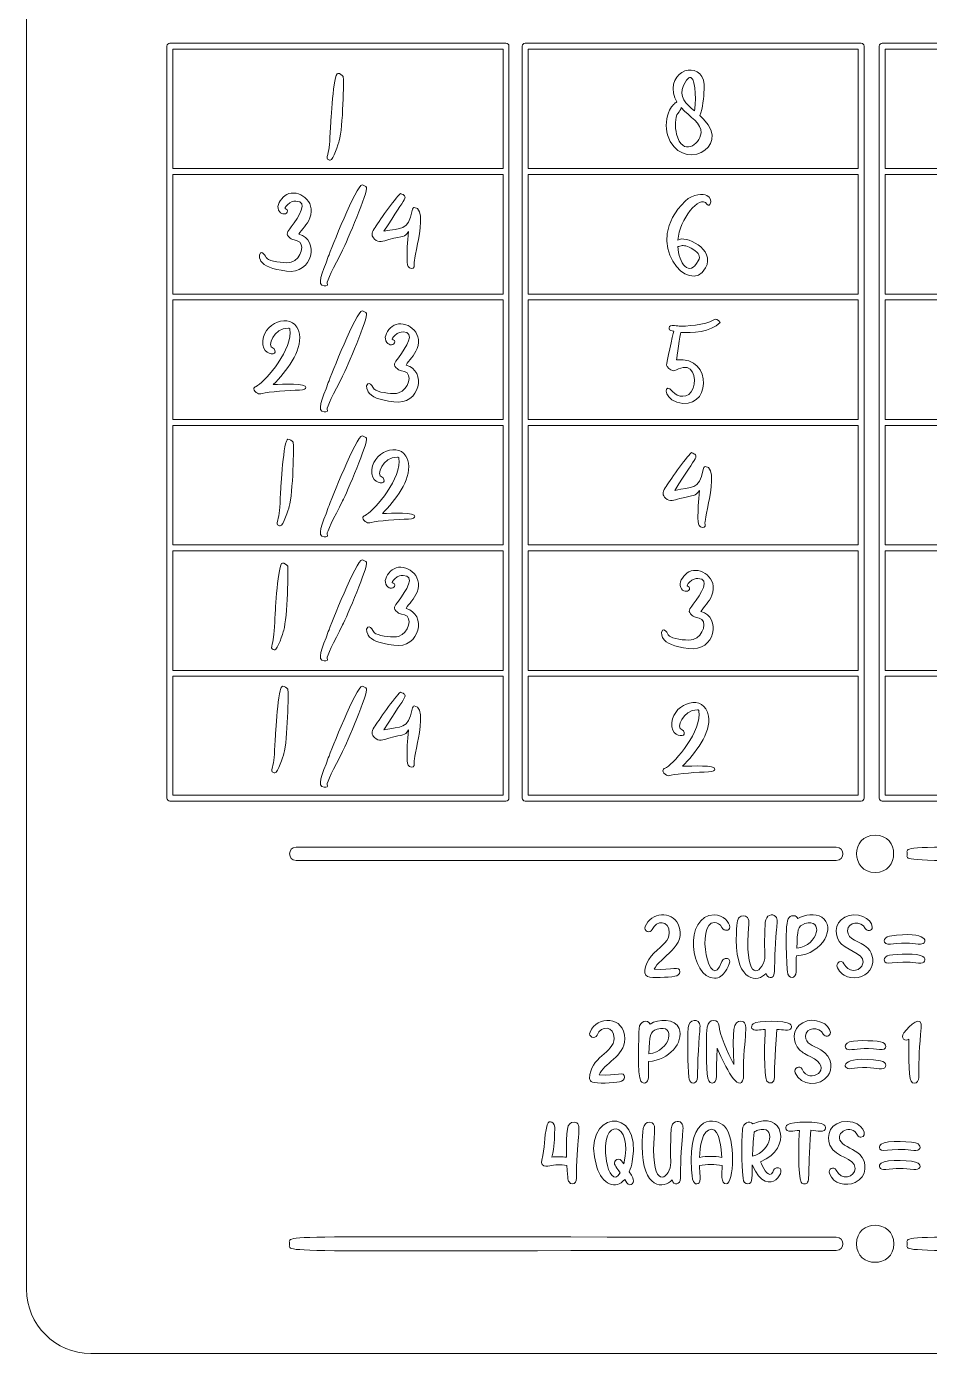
# Model space of a CAD drawing. Header units: inches. Extents: x 16.81 to 20.81, y -9.08 to -3.08.
# Drawn here: x 16.811 to 18.939, y -9.083 to -5.957 of the extents above; entities that cross this region are included whole.
import ezdxf

# ---------------------------------------------------------------- set-up
doc = ezdxf.new("R2010")
doc.units = ezdxf.units.IN
doc.header["$MEASUREMENT"] = 0
doc.layers.add('_U+0421_U+043B_U+043E_U+0439 1', color=7, linetype='Continuous')

# ---------------------------------------------------------------- blocks, each defined once
blk = doc.blocks.new('block 3')
at = {"layer": '_U+0421_U+043B_U+043E_U+0439 1', "color": 7, "lineweight": 9, "true_color": 0xffffff}
for points, knots in [([(18.4504, -8.6405), (18.4334, -8.6371), (18.4141, -8.6371), (18.3971, -8.6405), (18.3972, -8.6499), (18.3978, -8.6582), (18.3986, -8.665), (18.4007, -8.6857), (18.3885, -8.6886), (18.3829, -8.6783), (18.3796, -8.6723), (18.379, -8.6582), (18.3785, -8.6511), (18.3688, -8.5136), (18.4379, -8.5296), (18.4559, -8.5478), (18.4833, -8.5755), (18.4788, -8.6839), (18.4601, -8.6839), (18.4464, -8.6839), (18.4505, -8.659), (18.4504, -8.6405)], [0, 0, 0, 0, 1, 1, 1, 2, 2, 2, 3, 3, 3, 4, 4, 4, 5, 5, 5, 6, 6, 6, 7, 7, 7, 7]), ([(18.4496, -8.6214), (18.4484, -8.6027), (18.4452, -8.5552), (18.4259, -8.5552), (18.4028, -8.5552), (18.3981, -8.5986), (18.3973, -8.6215), (18.4147, -8.6183), (18.4323, -8.6183), (18.4496, -8.6214)], [0, 0, 0, 0, 1, 1, 1, 2, 2, 2, 3, 3, 3, 3])]:
    blk.add_open_spline(points, degree=3, knots=knots, dxfattribs=at)
blk = doc.blocks.new('block 4')
at = {"layer": '_U+0421_U+043B_U+043E_U+0439 1', "color": 7, "lineweight": 9, "true_color": 0xffffff}
for points, knots in [([(18.521, -8.6392), (18.5203, -8.6626), (18.5242, -8.6839), (18.5104, -8.6839), (18.5056, -8.6839), (18.5005, -8.6798), (18.4997, -8.67), (18.4963, -8.6309), (18.4962, -8.5929), (18.4986, -8.5556), (18.4998, -8.5394), (18.5144, -8.5338), (18.5231, -8.5425), (18.5944, -8.5081), (18.6177, -8.6006), (18.5411, -8.6316), (18.5459, -8.6428), (18.5576, -8.668), (18.5667, -8.6601), (18.5725, -8.655), (18.5706, -8.6479), (18.5783, -8.6463), (18.6109, -8.6403), (18.5619, -8.7288), (18.521, -8.6392)], [0, 0, 0, 0, 1, 1, 1, 2, 2, 2, 3, 3, 3, 4, 4, 4, 5, 5, 5, 6, 6, 6, 7, 7, 7, 8, 8, 8, 8]), ([(18.5218, -8.6185), (18.5685, -8.6073), (18.5788, -8.5432), (18.5348, -8.5573), (18.5315, -8.5584), (18.5284, -8.56), (18.5256, -8.5622), (18.5239, -8.583), (18.5226, -8.6019), (18.5218, -8.6185)], [0, 0, 0, 0, 1, 1, 1, 2, 2, 2, 3, 3, 3, 3])]:
    blk.add_open_spline(points, degree=3, knots=knots, dxfattribs=at)
blk = doc.blocks.new('block 6')
at = {"layer": '_U+0421_U+043B_U+043E_U+0439 1', "color": 7, "lineweight": 9, "true_color": 0xffffff}
for points, knots in [([(18.6042, -8.1836), (18.6028, -8.1671), (18.5967, -8.0673), (18.6083, -8.0564), (18.6154, -8.0495), (18.6252, -8.051), (18.6291, -8.0585), (18.6444, -8.0491), (18.6707, -8.0466), (18.6851, -8.0556), (18.7197, -8.0773), (18.6895, -8.1419), (18.6255, -8.1469), (18.6251, -8.1575), (18.625, -8.17), (18.625, -8.1842), (18.625, -8.2009), (18.6058, -8.2033), (18.6042, -8.1836)], [0, 0, 0, 0, 1, 1, 1, 2, 2, 2, 3, 3, 3, 4, 4, 4, 5, 5, 5, 6, 6, 6, 6]), ([(18.6263, -8.1287), (18.6785, -8.1225), (18.6907, -8.0562), (18.6456, -8.0708), (18.6273, -8.0767), (18.6285, -8.0854), (18.6263, -8.1287)], [0, 0, 0, 0, 1, 1, 1, 2, 2, 2, 2])]:
    blk.add_open_spline(points, degree=3, knots=knots, dxfattribs=at)
blk = doc.blocks.new('block 9')
at = {"layer": '_U+0421_U+043B_U+043E_U+0439 1', "color": 7, "lineweight": 9, "true_color": 0xffffff}
for points, knots in [([(18.2588, -8.4418), (18.2588, -8.4418), (18.2588, -8.4418), (18.2588, -8.4418), (18.2504, -8.4297), (18.2538, -8.3336), (18.2549, -8.3179), (18.2559, -8.2999), (18.2747, -8.2955), (18.2809, -8.3072), (18.3005, -8.2951), (18.3401, -8.2937), (18.3489, -8.3179), (18.3609, -8.3511), (18.3255, -8.3918), (18.2772, -8.3956), (18.2769, -8.4062), (18.2767, -8.4187), (18.2767, -8.4329), (18.2767, -8.446), (18.2649, -8.4504), (18.2588, -8.4418)], [0, 0, 0, 0, 1, 1, 1, 2, 2, 2, 3, 3, 3, 4, 4, 4, 5, 5, 5, 6, 6, 6, 7, 7, 7, 7]), ([(18.2781, -8.3774), (18.3304, -8.3712), (18.3423, -8.3049), (18.2974, -8.3195), (18.2791, -8.3254), (18.2802, -8.3341), (18.2781, -8.3774)], [0, 0, 0, 0, 1, 1, 1, 2, 2, 2, 2])]:
    blk.add_open_spline(points, degree=3, knots=knots, dxfattribs=at)
blk = doc.blocks.new('block 10')
at = {"layer": '_U+0421_U+043B_U+043E_U+0439 1', "color": 7, "lineweight": 9, "true_color": 0xffffff}
for points, knots in [([(18.2388, -8.631), (18.2371, -8.6396), (18.2347, -8.6478), (18.2316, -8.6552), (18.2402, -8.6685), (18.2414, -8.6733), (18.2414, -8.6763), (18.2414, -8.6833), (18.237, -8.6857), (18.2332, -8.6857), (18.2268, -8.6857), (18.2241, -8.679), (18.2208, -8.6736), (18.2002, -8.6983), (18.1679, -8.685), (18.1551, -8.6441), (18.1131, -8.5109), (18.2652, -8.4937), (18.2388, -8.631)], [0, 0, 0, 0, 1, 1, 1, 2, 2, 2, 3, 3, 3, 4, 4, 4, 5, 5, 5, 6, 6, 6, 6]), ([(18.1779, -8.6302), (18.1826, -8.6583), (18.1957, -8.6823), (18.2103, -8.6576), (18.2076, -8.6537), (18.1965, -8.6395), (18.1965, -8.6352), (18.1965, -8.6299), (18.2006, -8.6258), (18.206, -8.6258), (18.2117, -8.6258), (18.2149, -8.6316), (18.2185, -8.6366), (18.2449, -8.5365), (18.1594, -8.5199), (18.1779, -8.6302)], [0, 0, 0, 0, 1, 1, 1, 2, 2, 2, 3, 3, 3, 4, 4, 4, 5, 5, 5, 5])]:
    blk.add_open_spline(points, degree=3, knots=knots, dxfattribs=at)
blk = doc.blocks.new('block 22')
at = {"layer": '_U+0421_U+043B_U+043E_U+0439 1', "color": 7, "lineweight": 9, "true_color": 0xffffff}
for points in [[(17.1558, -6.2921), (17.9341, -6.2921), (17.9341, -6.0104), (17.1558, -6.0104), (17.1558, -6.2921)], [(17.1558, -6.5876), (17.9341, -6.5876), (17.9341, -6.306), (17.1558, -6.306), (17.1558, -6.5876)], [(17.1558, -6.8831), (17.9341, -6.8831), (17.9341, -6.6015), (17.1558, -6.6015), (17.1558, -6.8831)], [(17.1558, -7.1786), (17.9341, -7.1786), (17.9341, -6.897), (17.1558, -6.897), (17.1558, -7.1786)], [(17.1558, -7.4741), (17.9341, -7.4741), (17.9341, -7.1925), (17.1558, -7.1925), (17.1558, -7.4741)], [(17.1558, -7.7681), (17.9341, -7.7681), (17.9341, -7.488), (17.1558, -7.488), (17.1558, -7.7681)]]:
    blk.add_lwpolyline(points, dxfattribs=at)
blk.add_open_spline([(17.1488, -5.9966), (17.1488, -5.9966), (17.9411, -5.9966), (17.9411, -5.9966), (17.9449, -5.9966), (17.948, -5.9997), (17.948, -6.0035), (17.948, -6.0035), (17.948, -7.775), (17.948, -7.775), (17.948, -7.7789), (17.9449, -7.782), (17.9411, -7.782), (17.9411, -7.782), (17.1488, -7.782), (17.1488, -7.782), (17.145, -7.782), (17.1419, -7.7789), (17.1419, -7.775), (17.1419, -7.775), (17.1419, -6.0035), (17.1419, -6.0035), (17.1419, -5.9997), (17.145, -5.9966), (17.1488, -5.9966)], degree=3, knots=[0, 0, 0, 0, 1, 1, 1, 2, 2, 2, 3, 3, 3, 4, 4, 4, 5, 5, 5, 6, 6, 6, 7, 7, 7, 8, 8, 8, 8], dxfattribs=at)
blk = doc.blocks.new('block 27')
at = {"layer": '_U+0421_U+043B_U+043E_U+0439 1', "color": 7, "lineweight": 9, "true_color": 0xffffff}
for points in [[(17.9931, -6.2921), (18.7714, -6.2921), (18.7714, -6.0104), (17.9931, -6.0104), (17.9931, -6.2921)], [(17.9931, -6.5876), (18.7714, -6.5876), (18.7714, -6.306), (17.9931, -6.306), (17.9931, -6.5876)], [(17.9931, -6.8831), (18.7714, -6.8831), (18.7714, -6.6015), (17.9931, -6.6015), (17.9931, -6.8831)], [(17.9931, -7.1786), (18.7714, -7.1786), (18.7714, -6.897), (17.9931, -6.897), (17.9931, -7.1786)], [(17.9931, -7.4741), (18.7714, -7.4741), (18.7714, -7.1925), (17.9931, -7.1925), (17.9931, -7.4741)], [(17.9931, -7.7681), (18.7714, -7.7681), (18.7714, -7.488), (17.9931, -7.488), (17.9931, -7.7681)]]:
    blk.add_lwpolyline(points, dxfattribs=at)
blk.add_open_spline([(17.9792, -7.775), (17.9792, -7.775), (17.9792, -6.0035), (17.9792, -6.0035), (17.9792, -5.9997), (17.9823, -5.9966), (17.9861, -5.9966), (17.9861, -5.9966), (18.7783, -5.9966), (18.7783, -5.9966), (18.7822, -5.9966), (18.7853, -5.9997), (18.7853, -6.0035), (18.7853, -6.0035), (18.7853, -7.775), (18.7853, -7.775), (18.7853, -7.7789), (18.7822, -7.782), (18.7783, -7.782), (18.7783, -7.782), (17.9861, -7.782), (17.9861, -7.782), (17.9823, -7.782), (17.9792, -7.7789), (17.9792, -7.775)], degree=3, knots=[0, 0, 0, 0, 1, 1, 1, 2, 2, 2, 3, 3, 3, 4, 4, 4, 5, 5, 5, 6, 6, 6, 7, 7, 7, 8, 8, 8, 8], dxfattribs=at)
blk = doc.blocks.new('block 29')
at = {"layer": '_U+0421_U+043B_U+043E_U+0439 1', "color": 7, "lineweight": 9, "true_color": 0xffffff}
for points, knots in [([(18.4068, -6.176), (18.4748, -6.2441), (18.3511, -6.3045), (18.3217, -6.2124), (18.3162, -6.1954), (18.3184, -6.1699), (18.3266, -6.1543), (18.3329, -6.1431), (18.339, -6.1373), (18.3439, -6.1351), (18.3402, -6.1289), (18.3373, -6.1221), (18.3359, -6.1144), (18.3249, -6.0514), (18.414, -6.0357), (18.4082, -6.1058), (18.4069, -6.1232), (18.4054, -6.1513), (18.3976, -6.1668), (18.3976, -6.1668), (18.4068, -6.176), (18.4068, -6.176)], [0, 0, 0, 0, 1, 1, 1, 2, 2, 2, 3, 3, 3, 4, 4, 4, 5, 5, 5, 6, 6, 6, 7, 7, 7, 7]), ([(18.3854, -6.1563), (18.3889, -6.146), (18.3887, -6.0815), (18.3775, -6.0781), (18.3756, -6.0775), (18.3701, -6.0735), (18.3592, -6.0964), (18.3474, -6.1223), (18.3656, -6.14), (18.3854, -6.1563)], [0, 0, 0, 0, 1, 1, 1, 2, 2, 2, 3, 3, 3, 3]), ([(18.4008, -6.2082), (18.4032, -6.1856), (18.3743, -6.1711), (18.354, -6.1485), (18.3528, -6.1527), (18.3503, -6.1573), (18.3462, -6.162), (18.3396, -6.1697), (18.3392, -6.1961), (18.343, -6.2106), (18.3573, -6.2644), (18.3976, -6.2367), (18.4008, -6.2082)], [0, 0, 0, 0, 1, 1, 1, 2, 2, 2, 3, 3, 3, 4, 4, 4, 4])]:
    blk.add_open_spline(points, degree=3, knots=knots, dxfattribs=at)
blk = doc.blocks.new('block 30')
at = {"layer": '_U+0421_U+043B_U+043E_U+0439 1', "color": 7, "lineweight": 9, "true_color": 0xffffff}
for points, knots in [([(18.4224, -6.3749), (18.4212, -6.378), (18.4187, -6.3804), (18.4144, -6.3755), (18.3979, -6.3526), (18.3491, -6.4118), (18.3464, -6.4606), (18.3612, -6.4477), (18.4359, -6.4812), (18.4115, -6.5262), (18.3747, -6.594), (18.2583, -6.4687), (18.3631, -6.3686), (18.3826, -6.3501), (18.4065, -6.3519), (18.4143, -6.3554), (18.4245, -6.36), (18.4246, -6.3695), (18.4224, -6.3749)], [0, 0, 0, 0, 1, 1, 1, 2, 2, 2, 3, 3, 3, 4, 4, 4, 5, 5, 5, 6, 6, 6, 6]), ([(18.3464, -6.4759), (18.347, -6.5137), (18.3737, -6.5505), (18.3944, -6.509), (18.3998, -6.4983), (18.3966, -6.4915), (18.3818, -6.482), (18.3691, -6.4742), (18.3598, -6.4723), (18.3539, -6.4737), (18.3487, -6.4749), (18.3464, -6.4759), (18.3464, -6.4759)], [0, 0, 0, 0, 1, 1, 1, 2, 2, 2, 3, 3, 3, 4, 4, 4, 4])]:
    blk.add_open_spline(points, degree=3, knots=knots, dxfattribs=at)
blk = doc.blocks.new('block 32')
at = {"layer": '_U+0421_U+043B_U+043E_U+0439 1', "color": 7, "lineweight": 9, "true_color": 0xffffff}
for points in [[(18.8346, -6.2921), (19.613, -6.2921), (19.613, -6.0104), (18.8346, -6.0104), (18.8346, -6.2921)], [(18.8346, -6.5876), (19.613, -6.5876), (19.613, -6.306), (18.8346, -6.306), (18.8346, -6.5876)], [(18.8346, -6.8831), (19.613, -6.8831), (19.613, -6.6015), (18.8346, -6.6015), (18.8346, -6.8831)], [(18.8346, -7.1786), (19.613, -7.1786), (19.613, -6.897), (18.8346, -6.897), (18.8346, -7.1786)], [(18.8346, -7.4741), (19.613, -7.4741), (19.613, -7.1925), (18.8346, -7.1925), (18.8346, -7.4741)], [(18.8346, -7.7681), (19.613, -7.7681), (19.613, -7.488), (18.8346, -7.488), (18.8346, -7.7681)]]:
    blk.add_lwpolyline(points, dxfattribs=at)
blk.add_open_spline([(18.8207, -7.775), (18.8207, -7.775), (18.8207, -6.0035), (18.8207, -6.0035), (18.8207, -5.9997), (18.8238, -5.9966), (18.8277, -5.9966), (18.8277, -5.9966), (19.6199, -5.9966), (19.6199, -5.9966), (19.6237, -5.9966), (19.6269, -5.9997), (19.6269, -6.0035), (19.6269, -6.0035), (19.6269, -7.775), (19.6269, -7.775), (19.6269, -7.7789), (19.6237, -7.782), (19.6199, -7.782), (19.6199, -7.782), (18.8277, -7.782), (18.8277, -7.782), (18.8238, -7.782), (18.8207, -7.7789), (18.8207, -7.775)], degree=3, knots=[0, 0, 0, 0, 1, 1, 1, 2, 2, 2, 3, 3, 3, 4, 4, 4, 5, 5, 5, 6, 6, 6, 7, 7, 7, 8, 8, 8, 8], dxfattribs=at)

msp = doc.modelspace()

# ---------------------------------------------------------------- linework, layer by layer
at = {"layer": '_U+0421_U+043B_U+043E_U+0439 1', "color": 1, "lineweight": 9, "true_color": 0xff0000}
msp.add_open_spline([(16.8111, -3.2347), (16.8111, -3.2347), (16.8111, -8.9319), (16.8111, -8.9319), (16.8111, -9.0156), (16.8789, -9.0833), (16.9625, -9.0833), (16.9625, -9.0833), (20.6597, -9.0833), (20.6597, -9.0833), (20.7433, -9.0833), (20.8111, -9.0156), (20.8111, -8.9319), (20.8111, -8.9319), (20.8111, -3.2347), (20.8111, -3.2347), (20.8111, -3.1511), (20.7433, -3.0833), (20.6597, -3.0833), (20.6597, -3.0833), (16.9625, -3.0833), (16.9625, -3.0833), (16.8789, -3.0833), (16.8111, -3.1511), (16.8111, -3.2347)], degree=3, knots=[0, 0, 0, 0, 1, 1, 1, 2, 2, 2, 3, 3, 3, 4, 4, 4, 5, 5, 5, 6, 6, 6, 7, 7, 7, 8, 8, 8, 8], dxfattribs=at)
at = {"layer": '_U+0421_U+043B_U+043E_U+0439 1', "color": 7, "lineweight": 9, "true_color": 0xffffff}
for points, knots in [([(17.545, -6.0677), (17.5344, -6.0674), (17.528, -6.184), (17.5275, -6.1946), (17.5259, -6.2317), (17.5245, -6.2449), (17.521, -6.2586), (17.519, -6.2666), (17.5183, -6.2693), (17.5233, -6.2712), (17.5248, -6.2718), (17.5259, -6.2721), (17.5269, -6.2721), (17.5338, -6.2721), (17.5462, -6.2329), (17.5481, -6.2263), (17.557, -6.1961), (17.5592, -6.0782), (17.5574, -6.075), (17.5555, -6.0715), (17.5493, -6.0677), (17.545, -6.0677)], [0, 0, 0, 0, 1, 1, 1, 2, 2, 2, 3, 3, 3, 4, 4, 4, 5, 5, 5, 6, 6, 6, 7, 7, 7, 7]), ([(17.4246, -6.3531), (17.413, -6.359), (17.4019, -6.3752), (17.4039, -6.3852), (17.4065, -6.3983), (17.4177, -6.4017), (17.4239, -6.397), (17.4272, -6.3949), (17.4274, -6.3881), (17.4227, -6.3873), (17.4173, -6.386), (17.4221, -6.3815), (17.4261, -6.3772), (17.4343, -6.3691), (17.44, -6.3688), (17.4458, -6.3688), (17.4765, -6.3688), (17.4533, -6.4048), (17.4349, -6.4294), (17.4259, -6.4417), (17.4205, -6.4458), (17.4322, -6.4557), (17.4355, -6.4587), (17.4377, -6.4593), (17.4491, -6.4619), (17.4692, -6.467), (17.4591, -6.5052), (17.435, -6.5125), (17.4238, -6.5159), (17.3936, -6.5122), (17.3817, -6.5062), (17.3777, -6.504), (17.3767, -6.5029), (17.3745, -6.4986), (17.3725, -6.4941), (17.3662, -6.4876), (17.3624, -6.4907), (17.356, -6.4961), (17.3633, -6.5094), (17.3636, -6.5098), (17.371, -6.5217), (17.389, -6.5288), (17.4237, -6.5336), (17.4867, -6.5422), (17.502, -6.4592), (17.4528, -6.4466), (17.4596, -6.4353), (17.4722, -6.425), (17.4788, -6.408), (17.4945, -6.3677), (17.4506, -6.3393), (17.4246, -6.3531)], [0, 0, 0, 0, 1, 1, 1, 2, 2, 2, 3, 3, 3, 4, 4, 4, 5, 5, 5, 6, 6, 6, 7, 7, 7, 8, 8, 8, 9, 9, 9, 10, 10, 10, 11, 11, 11, 12, 12, 12, 13, 13, 13, 14, 14, 14, 15, 15, 15, 16, 16, 16, 17, 17, 17, 17]), ([(17.6018, -6.3304), (17.5891, -6.3304), (17.528, -6.4836), (17.5223, -6.4995), (17.5081, -6.5393), (17.4937, -6.5682), (17.5129, -6.5682), (17.5177, -6.5682), (17.523, -6.5682), (17.5198, -6.5621), (17.5178, -6.5585), (17.5351, -6.5246), (17.5561, -6.4839), (17.5651, -6.4666), (17.6171, -6.3448), (17.6123, -6.3363), (17.6108, -6.334), (17.6046, -6.3304), (17.6018, -6.3304)], [0, 0, 0, 0, 1, 1, 1, 2, 2, 2, 3, 3, 3, 4, 4, 4, 5, 5, 5, 6, 6, 6, 6]), ([(17.7249, -6.3835), (17.7223, -6.3835), (17.7212, -6.3867), (17.7203, -6.3909), (17.7102, -6.4401), (17.6943, -6.4309), (17.6531, -6.4397), (17.7094, -6.3514), (17.7114, -6.3596), (17.6924, -6.3507), (17.6789, -6.3631), (17.6393, -6.4198), (17.6307, -6.4337), (17.6238, -6.4451), (17.6239, -6.451), (17.6313, -6.4581), (17.6421, -6.468), (17.6508, -6.4632), (17.665, -6.4593), (17.7015, -6.4494), (17.7006, -6.4552), (17.7115, -6.4401), (17.708, -6.4658), (17.7078, -6.4891), (17.7078, -6.5049), (17.7078, -6.5172), (17.7087, -6.522), (17.7139, -6.5258), (17.7203, -6.5303), (17.7272, -6.526), (17.7247, -6.5192), (17.7236, -6.5168), (17.7246, -6.5092), (17.7329, -6.4693), (17.738, -6.4453), (17.7494, -6.3835), (17.7249, -6.3835)], [0, 0, 0, 0, 1, 1, 1, 2, 2, 2, 3, 3, 3, 4, 4, 4, 5, 5, 5, 6, 6, 6, 7, 7, 7, 8, 8, 8, 9, 9, 9, 10, 10, 10, 11, 11, 11, 12, 12, 12, 12]), ([(17.3927, -6.8007), (17.4228, -6.7706), (17.4606, -6.7223), (17.4544, -6.6823), (17.4457, -6.6281), (17.3728, -6.6498), (17.3681, -6.6972), (17.3652, -6.7274), (17.3886, -6.7307), (17.3955, -6.7272), (17.3984, -6.7257), (17.3969, -6.7158), (17.392, -6.7148), (17.3766, -6.7118), (17.3932, -6.6677), (17.4284, -6.6677), (17.431, -6.6677), (17.4322, -6.6677), (17.4322, -6.6781), (17.4322, -6.7304), (17.3663, -6.7994), (17.3524, -6.8051), (17.3492, -6.8066), (17.3466, -6.808), (17.3466, -6.8112), (17.3466, -6.8145), (17.3512, -6.8191), (17.3554, -6.8214), (17.359, -6.8235), (17.3625, -6.823), (17.3665, -6.8218), (17.3808, -6.8177), (17.431, -6.8145), (17.4543, -6.814), (17.4668, -6.8138), (17.4687, -6.8101), (17.4691, -6.808), (17.4714, -6.7968), (17.4158, -6.8005), (17.3927, -6.8007)], [0, 0, 0, 0, 1, 1, 1, 2, 2, 2, 3, 3, 3, 4, 4, 4, 5, 5, 5, 6, 6, 6, 7, 7, 7, 8, 8, 8, 9, 9, 9, 10, 10, 10, 11, 11, 11, 12, 12, 12, 13, 13, 13, 13]), ([(17.6018, -6.6272), (17.5891, -6.6272), (17.528, -6.7805), (17.5223, -6.7963), (17.5081, -6.8361), (17.4937, -6.8651), (17.5129, -6.8651), (17.5177, -6.8651), (17.523, -6.8651), (17.5198, -6.8589), (17.5178, -6.8554), (17.5351, -6.8214), (17.5561, -6.7808), (17.5651, -6.7635), (17.6171, -6.6417), (17.6123, -6.6332), (17.6108, -6.6309), (17.6046, -6.6272), (17.6018, -6.6272)], [0, 0, 0, 0, 1, 1, 1, 2, 2, 2, 3, 3, 3, 4, 4, 4, 5, 5, 5, 6, 6, 6, 6]), ([(17.6775, -6.6612), (17.6658, -6.6672), (17.6548, -6.6833), (17.6568, -6.6934), (17.6594, -6.7064), (17.6706, -6.7099), (17.6767, -6.7051), (17.68, -6.7031), (17.6803, -6.6963), (17.6755, -6.6954), (17.6701, -6.6941), (17.675, -6.6896), (17.679, -6.6854), (17.6872, -6.6772), (17.6929, -6.6769), (17.6986, -6.6769), (17.7294, -6.6769), (17.7061, -6.713), (17.6877, -6.7375), (17.6787, -6.7499), (17.6733, -6.754), (17.6851, -6.7639), (17.6883, -6.7669), (17.6906, -6.7674), (17.7019, -6.7701), (17.7221, -6.7751), (17.712, -6.8134), (17.6878, -6.8206), (17.6767, -6.8241), (17.6464, -6.8203), (17.6346, -6.8144), (17.6305, -6.8121), (17.6295, -6.8111), (17.6274, -6.8067), (17.6254, -6.8023), (17.619, -6.7958), (17.6153, -6.7989), (17.6088, -6.8042), (17.6162, -6.8175), (17.6164, -6.818), (17.6239, -6.8299), (17.6419, -6.837), (17.6766, -6.8418), (17.7396, -6.8504), (17.7548, -6.7674), (17.7057, -6.7548), (17.7125, -6.7434), (17.725, -6.7331), (17.7317, -6.7162), (17.7473, -6.6758), (17.7035, -6.6475), (17.6775, -6.6612)], [0, 0, 0, 0, 1, 1, 1, 2, 2, 2, 3, 3, 3, 4, 4, 4, 5, 5, 5, 6, 6, 6, 7, 7, 7, 8, 8, 8, 9, 9, 9, 10, 10, 10, 11, 11, 11, 12, 12, 12, 13, 13, 13, 14, 14, 14, 15, 15, 15, 16, 16, 16, 17, 17, 17, 17]), ([(18.4462, -6.655), (18.4389, -6.6477), (18.4377, -6.644), (18.4291, -6.6495), (18.4137, -6.6591), (18.3611, -6.6647), (18.3489, -6.6632), (18.3451, -6.6629), (18.3406, -6.6614), (18.333, -6.6614), (18.3261, -6.6614), (18.3257, -6.6666), (18.3256, -6.6692), (18.3255, -6.6744), (18.3321, -6.6738), (18.3365, -6.6747), (18.3342, -6.6833), (18.3192, -6.751), (18.3192, -6.755), (18.3192, -6.7589), (18.3294, -6.7673), (18.3335, -6.7678), (18.3373, -6.7688), (18.3401, -6.7676), (18.3476, -6.764), (18.3801, -6.748), (18.3917, -6.7842), (18.3819, -6.8096), (18.3717, -6.8361), (18.3449, -6.8309), (18.3338, -6.8173), (18.3148, -6.794), (18.3083, -6.83), (18.3437, -6.842), (18.4231, -6.8688), (18.4326, -6.7321), (18.3429, -6.7425), (18.3433, -6.7396), (18.3522, -6.681), (18.3528, -6.6779), (18.3799, -6.6792), (18.4223, -6.6777), (18.4462, -6.655)], [0, 0, 0, 0, 1, 1, 1, 2, 2, 2, 3, 3, 3, 4, 4, 4, 5, 5, 5, 6, 6, 6, 7, 7, 7, 8, 8, 8, 9, 9, 9, 10, 10, 10, 11, 11, 11, 12, 12, 12, 13, 13, 13, 14, 14, 14, 14]), ([(17.4272, -6.9296), (17.4166, -6.9293), (17.4102, -7.0458), (17.4097, -7.0564), (17.4081, -7.0936), (17.4067, -7.1067), (17.4032, -7.1205), (17.4012, -7.1285), (17.4005, -7.1312), (17.4055, -7.1331), (17.407, -7.1337), (17.4081, -7.134), (17.4091, -7.134), (17.416, -7.134), (17.4284, -7.0947), (17.4303, -7.0881), (17.4392, -7.0579), (17.4414, -6.94), (17.4396, -6.9368), (17.4377, -6.9333), (17.4315, -6.9296), (17.4272, -6.9296)], [0, 0, 0, 0, 1, 1, 1, 2, 2, 2, 3, 3, 3, 4, 4, 4, 5, 5, 5, 6, 6, 6, 7, 7, 7, 7]), ([(17.6123, -6.9274), (17.6108, -6.9251), (17.6046, -6.9215), (17.6018, -6.9215), (17.5891, -6.9215), (17.528, -7.0748), (17.5223, -7.0906), (17.5081, -7.1304), (17.4937, -7.1594), (17.5129, -7.1594), (17.5177, -7.1594), (17.523, -7.1594), (17.5198, -7.1532), (17.5178, -7.1496), (17.5351, -7.1157), (17.5561, -7.0751), (17.5651, -7.0578), (17.6171, -6.936), (17.6123, -6.9274)], [0, 0, 0, 0, 1, 1, 1, 2, 2, 2, 3, 3, 3, 4, 4, 4, 5, 5, 5, 6, 6, 6, 6]), ([(17.6497, -7.1045), (17.6797, -7.0744), (17.7175, -7.0261), (17.7113, -6.9861), (17.7026, -6.9319), (17.6297, -6.9536), (17.6251, -7.0011), (17.6222, -7.0312), (17.6456, -7.0345), (17.6524, -7.031), (17.6553, -7.0295), (17.6538, -7.0196), (17.649, -7.0186), (17.6336, -7.0156), (17.6502, -6.9715), (17.6853, -6.9715), (17.6879, -6.9715), (17.6891, -6.9715), (17.6891, -6.9819), (17.6891, -7.0342), (17.6232, -7.1032), (17.6093, -7.1089), (17.6062, -7.1104), (17.6036, -7.1118), (17.6036, -7.115), (17.6036, -7.1183), (17.6081, -7.123), (17.6123, -7.1252), (17.6159, -7.1273), (17.6194, -7.1268), (17.6235, -7.1256), (17.6378, -7.1215), (17.6879, -7.1183), (17.7112, -7.1178), (17.7238, -7.1176), (17.7256, -7.1139), (17.7261, -7.1118), (17.7283, -7.1006), (17.6727, -7.1043), (17.6497, -7.1045)], [0, 0, 0, 0, 1, 1, 1, 2, 2, 2, 3, 3, 3, 4, 4, 4, 5, 5, 5, 6, 6, 6, 7, 7, 7, 8, 8, 8, 9, 9, 9, 10, 10, 10, 11, 11, 11, 12, 12, 12, 13, 13, 13, 13]), ([(18.4106, -6.9938), (18.408, -6.9938), (18.4069, -6.997), (18.406, -7.0013), (18.3959, -7.0504), (18.38, -7.0412), (18.3388, -7.05), (18.3951, -6.9617), (18.3971, -6.9699), (18.3781, -6.961), (18.3646, -6.9734), (18.325, -7.0301), (18.3164, -7.044), (18.3095, -7.0554), (18.3096, -7.0613), (18.317, -7.0684), (18.3278, -7.0783), (18.3365, -7.0735), (18.3507, -7.0696), (18.3872, -7.0597), (18.3863, -7.0655), (18.3972, -7.0504), (18.3938, -7.0761), (18.3936, -7.0994), (18.3936, -7.1152), (18.3936, -7.1275), (18.3944, -7.1323), (18.3996, -7.1361), (18.406, -7.1406), (18.4129, -7.1363), (18.4104, -7.1295), (18.4093, -7.1272), (18.4103, -7.1195), (18.4186, -7.0796), (18.4238, -7.0556), (18.4351, -6.9938), (18.4106, -6.9938)], [0, 0, 0, 0, 1, 1, 1, 2, 2, 2, 3, 3, 3, 4, 4, 4, 5, 5, 5, 6, 6, 6, 7, 7, 7, 8, 8, 8, 9, 9, 9, 10, 10, 10, 11, 11, 11, 12, 12, 12, 12]), ([(17.6018, -7.2137), (17.5891, -7.2137), (17.528, -7.3669), (17.5223, -7.3828), (17.5081, -7.4226), (17.4937, -7.4515), (17.5129, -7.4515), (17.5177, -7.4515), (17.523, -7.4515), (17.5198, -7.4454), (17.5178, -7.4418), (17.5351, -7.4079), (17.5561, -7.3672), (17.5651, -7.3499), (17.6171, -7.2281), (17.6123, -7.2196), (17.6108, -7.2173), (17.6046, -7.2137), (17.6018, -7.2137)], [0, 0, 0, 0, 1, 1, 1, 2, 2, 2, 3, 3, 3, 4, 4, 4, 5, 5, 5, 6, 6, 6, 6]), ([(17.6775, -7.2346), (17.6658, -7.2406), (17.6548, -7.2567), (17.6568, -7.2667), (17.6594, -7.2798), (17.6706, -7.2833), (17.6767, -7.2785), (17.68, -7.2764), (17.6803, -7.2696), (17.6755, -7.2688), (17.6701, -7.2675), (17.675, -7.263), (17.679, -7.2588), (17.6872, -7.2506), (17.6929, -7.2503), (17.6986, -7.2503), (17.7294, -7.2503), (17.7061, -7.2863), (17.6877, -7.3109), (17.6787, -7.3232), (17.6733, -7.3273), (17.6851, -7.3372), (17.6883, -7.3402), (17.6906, -7.3408), (17.7019, -7.3435), (17.7221, -7.3485), (17.712, -7.3868), (17.6878, -7.394), (17.6767, -7.3974), (17.6464, -7.3937), (17.6346, -7.3878), (17.6305, -7.3855), (17.6295, -7.3844), (17.6274, -7.3801), (17.6254, -7.3757), (17.619, -7.3691), (17.6153, -7.3722), (17.6088, -7.3776), (17.6162, -7.3909), (17.6164, -7.3914), (17.6239, -7.4032), (17.6419, -7.4103), (17.6766, -7.4151), (17.7396, -7.4238), (17.7548, -7.3407), (17.7057, -7.3282), (17.7125, -7.3168), (17.725, -7.3065), (17.7317, -7.2896), (17.7473, -7.2492), (17.7035, -7.2209), (17.6775, -7.2346)], [0, 0, 0, 0, 1, 1, 1, 2, 2, 2, 3, 3, 3, 4, 4, 4, 5, 5, 5, 6, 6, 6, 7, 7, 7, 8, 8, 8, 9, 9, 9, 10, 10, 10, 11, 11, 11, 12, 12, 12, 13, 13, 13, 14, 14, 14, 15, 15, 15, 16, 16, 16, 17, 17, 17, 17]), ([(17.4142, -7.2213), (17.4035, -7.2212), (17.3972, -7.3374), (17.3967, -7.3481), (17.395, -7.3852), (17.3937, -7.3984), (17.3901, -7.4122), (17.3881, -7.4201), (17.3875, -7.4228), (17.3925, -7.4248), (17.3939, -7.4253), (17.3951, -7.4256), (17.3961, -7.4256), (17.4029, -7.4256), (17.4154, -7.3864), (17.4172, -7.3798), (17.4262, -7.3497), (17.4284, -7.2317), (17.4266, -7.2285), (17.4247, -7.225), (17.4185, -7.2213), (17.4142, -7.2213)], [0, 0, 0, 0, 1, 1, 1, 2, 2, 2, 3, 3, 3, 4, 4, 4, 5, 5, 5, 6, 6, 6, 7, 7, 7, 7]), ([(18.3723, -7.242), (18.3606, -7.248), (18.3495, -7.2642), (18.3515, -7.2742), (18.3542, -7.2872), (18.3654, -7.2907), (18.3715, -7.2859), (18.3748, -7.2839), (18.375, -7.2771), (18.3703, -7.2762), (18.3649, -7.275), (18.3697, -7.2705), (18.3738, -7.2662), (18.3819, -7.2581), (18.3876, -7.2577), (18.3934, -7.2577), (18.4242, -7.2577), (18.4009, -7.2938), (18.3825, -7.3184), (18.3735, -7.3307), (18.3681, -7.3348), (18.3798, -7.3447), (18.3831, -7.3477), (18.3853, -7.3483), (18.3967, -7.3509), (18.4168, -7.3559), (18.4068, -7.3942), (18.3826, -7.4014), (18.3714, -7.4049), (18.3412, -7.4012), (18.3293, -7.3952), (18.3253, -7.393), (18.3243, -7.3919), (18.3221, -7.3876), (18.3201, -7.3831), (18.3138, -7.3766), (18.31, -7.3797), (18.3036, -7.385), (18.3109, -7.3984), (18.3112, -7.3988), (18.3186, -7.4107), (18.3366, -7.4178), (18.3713, -7.4226), (18.4343, -7.4312), (18.4496, -7.3482), (18.4004, -7.3356), (18.4073, -7.3243), (18.4198, -7.3139), (18.4264, -7.297), (18.4421, -7.2567), (18.3983, -7.2283), (18.3723, -7.242)], [0, 0, 0, 0, 1, 1, 1, 2, 2, 2, 3, 3, 3, 4, 4, 4, 5, 5, 5, 6, 6, 6, 7, 7, 7, 8, 8, 8, 9, 9, 9, 10, 10, 10, 11, 11, 11, 12, 12, 12, 13, 13, 13, 14, 14, 14, 15, 15, 15, 16, 16, 16, 17, 17, 17, 17]), ([(17.4146, -7.5115), (17.4039, -7.5112), (17.3976, -7.6277), (17.3971, -7.6383), (17.3954, -7.6754), (17.3941, -7.6886), (17.3905, -7.7024), (17.3885, -7.7103), (17.3878, -7.713), (17.3929, -7.715), (17.3943, -7.7155), (17.3955, -7.7158), (17.3965, -7.7158), (17.4033, -7.7158), (17.4157, -7.6766), (17.4176, -7.67), (17.4266, -7.6398), (17.4287, -7.5219), (17.427, -7.5187), (17.4251, -7.5152), (17.4189, -7.5115), (17.4146, -7.5115)], [0, 0, 0, 0, 1, 1, 1, 2, 2, 2, 3, 3, 3, 4, 4, 4, 5, 5, 5, 6, 6, 6, 7, 7, 7, 7]), ([(17.6018, -7.5115), (17.5891, -7.5115), (17.528, -7.6647), (17.5223, -7.6805), (17.5081, -7.7203), (17.4937, -7.7493), (17.5129, -7.7493), (17.5177, -7.7493), (17.523, -7.7493), (17.5198, -7.7432), (17.5178, -7.7396), (17.5351, -7.7056), (17.5561, -7.665), (17.5651, -7.6477), (17.6171, -7.5259), (17.6123, -7.5174), (17.6108, -7.5151), (17.6046, -7.5115), (17.6018, -7.5115)], [0, 0, 0, 0, 1, 1, 1, 2, 2, 2, 3, 3, 3, 4, 4, 4, 5, 5, 5, 6, 6, 6, 6]), ([(17.7249, -7.558), (17.7223, -7.558), (17.7212, -7.5612), (17.7203, -7.5654), (17.7102, -7.6145), (17.6943, -7.6054), (17.6531, -7.6142), (17.7094, -7.5259), (17.7114, -7.5341), (17.6924, -7.5252), (17.6789, -7.5376), (17.6393, -7.5943), (17.6307, -7.6082), (17.6238, -7.6196), (17.6239, -7.6255), (17.6313, -7.6326), (17.6421, -7.6424), (17.6508, -7.6377), (17.665, -7.6338), (17.7015, -7.6239), (17.7006, -7.6296), (17.7115, -7.6145), (17.708, -7.6403), (17.7078, -7.6636), (17.7078, -7.6793), (17.7078, -7.6917), (17.7087, -7.6964), (17.7139, -7.7003), (17.7203, -7.7047), (17.7272, -7.7004), (17.7247, -7.6937), (17.7236, -7.6913), (17.7246, -7.6837), (17.7329, -7.6438), (17.738, -7.6197), (17.7494, -7.558), (17.7249, -7.558)], [0, 0, 0, 0, 1, 1, 1, 2, 2, 2, 3, 3, 3, 4, 4, 4, 5, 5, 5, 6, 6, 6, 7, 7, 7, 8, 8, 8, 9, 9, 9, 10, 10, 10, 11, 11, 11, 12, 12, 12, 12]), ([(18.3568, -7.7001), (18.3869, -7.67), (18.4246, -7.6217), (18.4184, -7.5817), (18.4098, -7.5275), (18.3368, -7.5492), (18.3322, -7.5967), (18.3293, -7.6269), (18.3527, -7.6301), (18.3595, -7.6266), (18.3624, -7.6251), (18.3609, -7.6152), (18.3561, -7.6142), (18.3407, -7.6112), (18.3573, -7.5671), (18.3924, -7.5671), (18.395, -7.5671), (18.3962, -7.5671), (18.3962, -7.5775), (18.3962, -7.6298), (18.3303, -7.6988), (18.3164, -7.7045), (18.3133, -7.706), (18.3107, -7.7074), (18.3107, -7.7106), (18.3107, -7.7139), (18.3152, -7.7186), (18.3194, -7.7208), (18.323, -7.723), (18.3265, -7.7224), (18.3306, -7.7212), (18.3449, -7.7172), (18.395, -7.714), (18.4184, -7.7134), (18.4309, -7.7132), (18.4328, -7.7096), (18.4332, -7.7074), (18.4354, -7.6962), (18.3798, -7.6999), (18.3568, -7.7001)], [0, 0, 0, 0, 1, 1, 1, 2, 2, 2, 3, 3, 3, 4, 4, 4, 5, 5, 5, 6, 6, 6, 7, 7, 7, 8, 8, 8, 9, 9, 9, 10, 10, 10, 11, 11, 11, 12, 12, 12, 13, 13, 13, 13]), ([(18.8111, -7.9502), (18.753, -7.9502), (18.753, -7.8622), (18.8111, -7.8622), (18.8692, -7.8622), (18.8692, -7.9502), (18.8111, -7.9502)], [0, 0, 0, 0, 1, 1, 1, 2, 2, 2, 2]), ([(18.7196, -7.8906), (18.7196, -7.8906), (17.4467, -7.8906), (17.4467, -7.8906), (17.426, -7.8906), (17.426, -7.9218), (17.4467, -7.9218), (17.4467, -7.9218), (18.7196, -7.9218), (18.7196, -7.9218), (18.7403, -7.9218), (18.7403, -7.8906), (18.7196, -7.8906)], [0, 0, 0, 0, 1, 1, 1, 2, 2, 2, 3, 3, 3, 4, 4, 4, 4]), ([(20.1755, -7.8906), (18.8111, -7.8906), (18.8869, -7.8831), (18.8869, -7.9062), (18.8869, -7.9292), (18.8109, -7.9218), (20.1755, -7.9218), (20.1841, -7.9218), (20.1912, -7.9148), (20.1912, -7.9062), (20.1912, -7.8976), (20.1841, -7.8906), (20.1755, -7.8906)], [0, 0, 0, 0, 1, 1, 1, 2, 2, 2, 3, 3, 3, 4, 4, 4, 4]), ([(18.2898, -8.1404), (18.272, -8.1578), (18.26, -8.1899), (18.2749, -8.1955), (18.2849, -8.1991), (18.3229, -8.1976), (18.3391, -8.1948), (18.3452, -8.1937), (18.3508, -8.1898), (18.3508, -8.184), (18.3508, -8.1694), (18.3335, -8.1806), (18.2905, -8.1784), (18.3012, -8.1504), (18.3711, -8.1243), (18.3466, -8.0718), (18.3316, -8.0395), (18.2825, -8.0445), (18.2692, -8.0775), (18.2646, -8.089), (18.281, -8.095), (18.2858, -8.0846), (18.2953, -8.0621), (18.3259, -8.0622), (18.3259, -8.0924), (18.3259, -8.1118), (18.3104, -8.1201), (18.2898, -8.1404)], [0, 0, 0, 0, 1, 1, 1, 2, 2, 2, 3, 3, 3, 4, 4, 4, 5, 5, 5, 6, 6, 6, 7, 7, 7, 8, 8, 8, 9, 9, 9, 9]), ([(18.4322, -8.068), (18.4399, -8.068), (18.4455, -8.0717), (18.4498, -8.0796), (18.4555, -8.0898), (18.4687, -8.0882), (18.4686, -8.0787), (18.4686, -8.0678), (18.453, -8.05), (18.4322, -8.05), (18.3583, -8.05), (18.3757, -8.1994), (18.4322, -8.1994), (18.4436, -8.1994), (18.4525, -8.1919), (18.4588, -8.1825), (18.462, -8.1777), (18.4683, -8.1664), (18.4683, -8.1607), (18.4683, -8.1505), (18.4537, -8.1495), (18.4501, -8.1597), (18.4201, -8.2415), (18.387, -8.068), (18.4322, -8.068)], [0, 0, 0, 0, 1, 1, 1, 2, 2, 2, 3, 3, 3, 4, 4, 4, 5, 5, 5, 6, 6, 6, 7, 7, 7, 8, 8, 8, 8]), ([(18.5099, -8.056), (18.5051, -8.0506), (18.4968, -8.0506), (18.4907, -8.0564), (18.4872, -8.0598), (18.4839, -8.0685), (18.4839, -8.1087), (18.4839, -8.2117), (18.5358, -8.2091), (18.554, -8.1879), (18.5553, -8.1929), (18.5589, -8.1975), (18.564, -8.1975), (18.5795, -8.1975), (18.5703, -8.1825), (18.5786, -8.0847), (18.5798, -8.0709), (18.5821, -8.0603), (18.5765, -8.0541), (18.5693, -8.046), (18.5533, -8.05), (18.5523, -8.0676), (18.5509, -8.0887), (18.5502, -8.1112), (18.5508, -8.1324), (18.551, -8.1391), (18.5518, -8.1527), (18.5496, -8.1588), (18.5362, -8.1967), (18.5021, -8.2006), (18.5131, -8.0714), (18.5135, -8.0655), (18.514, -8.0605), (18.5099, -8.056)], [0, 0, 0, 0, 1, 1, 1, 2, 2, 2, 3, 3, 3, 4, 4, 4, 5, 5, 5, 6, 6, 6, 7, 7, 7, 8, 8, 8, 9, 9, 9, 10, 10, 10, 11, 11, 11, 11]), ([(18.7377, -8.1651), (18.7349, -8.1592), (18.7269, -8.1587), (18.723, -8.1635), (18.7162, -8.1713), (18.7286, -8.187), (18.7379, -8.1924), (18.7581, -8.2041), (18.7855, -8.1987), (18.7988, -8.1806), (18.8088, -8.1668), (18.8081, -8.1422), (18.7936, -8.1283), (18.7746, -8.1099), (18.7461, -8.1107), (18.7461, -8.0874), (18.7461, -8.0659), (18.7787, -8.0634), (18.7877, -8.0822), (18.7918, -8.0907), (18.8044, -8.0879), (18.8044, -8.0789), (18.8044, -8.0584), (18.767, -8.0403), (18.7393, -8.0554), (18.7134, -8.0696), (18.7145, -8.103), (18.732, -8.1195), (18.7508, -8.1372), (18.7959, -8.1438), (18.7795, -8.1707), (18.7714, -8.1841), (18.7471, -8.1863), (18.7377, -8.1651)], [0, 0, 0, 0, 1, 1, 1, 2, 2, 2, 3, 3, 3, 4, 4, 4, 5, 5, 5, 6, 6, 6, 7, 7, 7, 8, 8, 8, 9, 9, 9, 10, 10, 10, 11, 11, 11, 11]), ([(18.8453, -8.1003), (18.8284, -8.1028), (18.8275, -8.1215), (18.8474, -8.1188), (18.8877, -8.1131), (18.9038, -8.1191), (18.9177, -8.1191), (18.9373, -8.1191), (18.9382, -8.0854), (18.8453, -8.1003)], [0, 0, 0, 0, 1, 1, 1, 2, 2, 2, 3, 3, 3, 3]), ([(18.9238, -8.1483), (18.9118, -8.1397), (18.8629, -8.1423), (18.8452, -8.1451), (18.8363, -8.1465), (18.8326, -8.1517), (18.8326, -8.1559), (18.8326, -8.1727), (18.8563, -8.1555), (18.9133, -8.1636), (18.9289, -8.1658), (18.9323, -8.1543), (18.9238, -8.1483)], [0, 0, 0, 0, 1, 1, 1, 2, 2, 2, 3, 3, 3, 4, 4, 4, 4]), ([(18.8789, -8.3283), (18.8701, -8.3403), (18.8822, -8.3495), (18.8905, -8.3429), (18.8903, -8.3542), (18.8893, -8.4329), (18.8958, -8.4421), (18.9, -8.4482), (18.9071, -8.4479), (18.9112, -8.4424), (18.9146, -8.4376), (18.9137, -8.4289), (18.9137, -8.4225), (18.9137, -8.3948), (18.9156, -8.359), (18.9195, -8.3161), (18.9227, -8.2833), (18.8925, -8.3097), (18.8789, -8.3283)], [0, 0, 0, 0, 1, 1, 1, 2, 2, 2, 3, 3, 3, 4, 4, 4, 5, 5, 5, 6, 6, 6, 6]), ([(18.1383, -8.4355), (18.1383, -8.4394), (18.1407, -8.4427), (18.1448, -8.4442), (18.1547, -8.4478), (18.1928, -8.4463), (18.209, -8.4435), (18.2151, -8.4425), (18.2206, -8.4385), (18.2206, -8.4327), (18.2206, -8.4175), (18.2025, -8.4293), (18.1603, -8.4271), (18.1707, -8.4), (18.2209, -8.3843), (18.2209, -8.342), (18.2209, -8.2879), (18.155, -8.2866), (18.1391, -8.3262), (18.1344, -8.3377), (18.1508, -8.3437), (18.1557, -8.3333), (18.1657, -8.3096), (18.1958, -8.3115), (18.1958, -8.3411), (18.1958, -8.3747), (18.1383, -8.3854), (18.1383, -8.4355)], [0, 0, 0, 0, 1, 1, 1, 2, 2, 2, 3, 3, 3, 4, 4, 4, 5, 5, 5, 6, 6, 6, 7, 7, 7, 8, 8, 8, 9, 9, 9, 9]), ([(18.3706, -8.3162), (18.3681, -8.348), (18.3696, -8.4044), (18.3719, -8.4322), (18.3731, -8.4474), (18.3846, -8.4496), (18.3902, -8.442), (18.3936, -8.4372), (18.3927, -8.4282), (18.3927, -8.4219), (18.3927, -8.3826), (18.3985, -8.3135), (18.3985, -8.3125), (18.3985, -8.2925), (18.3706, -8.2951), (18.3706, -8.3162)], [0, 0, 0, 0, 1, 1, 1, 2, 2, 2, 3, 3, 3, 4, 4, 4, 5, 5, 5, 5]), ([(18.4987, -8.441), (18.4987, -8.441), (18.4987, -8.441), (18.4987, -8.441), (18.5, -8.4386), (18.5006, -8.4356), (18.5006, -8.4318), (18.5006, -8.3297), (18.5164, -8.3016), (18.4947, -8.3007), (18.4767, -8.3), (18.4749, -8.3197), (18.4781, -8.4029), (18.4633, -8.3749), (18.4439, -8.3284), (18.4432, -8.3123), (18.4427, -8.3039), (18.4372, -8.299), (18.431, -8.2988), (18.4126, -8.2982), (18.4138, -8.3242), (18.4138, -8.3493), (18.4138, -8.4212), (18.4131, -8.4462), (18.427, -8.4462), (18.4413, -8.4462), (18.4352, -8.4296), (18.4391, -8.3641), (18.4506, -8.392), (18.4848, -8.4676), (18.4987, -8.441)], [0, 0, 0, 0, 1, 1, 1, 2, 2, 2, 3, 3, 3, 4, 4, 4, 5, 5, 5, 6, 6, 6, 7, 7, 7, 8, 8, 8, 9, 9, 9, 10, 10, 10, 10]), ([(18.61, -8.3067), (18.6001, -8.2987), (18.5341, -8.2985), (18.5239, -8.3067), (18.5163, -8.3129), (18.5197, -8.324), (18.534, -8.3219), (18.5396, -8.321), (18.5456, -8.3203), (18.552, -8.32), (18.5509, -8.3383), (18.5482, -8.4308), (18.5562, -8.4418), (18.5624, -8.4504), (18.574, -8.4458), (18.574, -8.4329), (18.574, -8.419), (18.5735, -8.3903), (18.5794, -8.3198), (18.5867, -8.3202), (18.5936, -8.3209), (18.6, -8.3219), (18.6142, -8.324), (18.6176, -8.3128), (18.61, -8.3067)], [0, 0, 0, 0, 1, 1, 1, 2, 2, 2, 3, 3, 3, 4, 4, 4, 5, 5, 5, 6, 6, 6, 7, 7, 7, 8, 8, 8, 8]), ([(18.6833, -8.3684), (18.663, -8.3567), (18.6472, -8.3542), (18.6472, -8.3361), (18.6472, -8.3145), (18.6798, -8.3121), (18.6889, -8.331), (18.6932, -8.34), (18.7055, -8.336), (18.7055, -8.3276), (18.7055, -8.3071), (18.668, -8.289), (18.6404, -8.3041), (18.6144, -8.3184), (18.6158, -8.3519), (18.6331, -8.3682), (18.6374, -8.3723), (18.6429, -8.3766), (18.6579, -8.3836), (18.7183, -8.4115), (18.6559, -8.4523), (18.6388, -8.4138), (18.634, -8.4035), (18.618, -8.4108), (18.6229, -8.4219), (18.6357, -8.4544), (18.6816, -8.4544), (18.6999, -8.4293), (18.7101, -8.4154), (18.7123, -8.3853), (18.6833, -8.3684)], [0, 0, 0, 0, 1, 1, 1, 2, 2, 2, 3, 3, 3, 4, 4, 4, 5, 5, 5, 6, 6, 6, 7, 7, 7, 8, 8, 8, 9, 9, 9, 10, 10, 10, 10]), ([(18.745, -8.3522), (18.7379, -8.3574), (18.7394, -8.3678), (18.7511, -8.3678), (18.765, -8.3678), (18.7812, -8.3618), (18.8214, -8.3675), (18.8411, -8.3702), (18.841, -8.3517), (18.8237, -8.349), (18.8061, -8.3462), (18.7567, -8.3435), (18.745, -8.3522)], [0, 0, 0, 0, 1, 1, 1, 2, 2, 2, 3, 3, 3, 4, 4, 4, 4]), ([(18.7555, -8.4123), (18.7958, -8.4066), (18.8118, -8.4127), (18.8257, -8.4127), (18.84, -8.4127), (18.8405, -8.3965), (18.8237, -8.3939), (18.7281, -8.3786), (18.7298, -8.4159), (18.7555, -8.4123)], [0, 0, 0, 0, 1, 1, 1, 2, 2, 2, 3, 3, 3, 3]), ([(18.1014, -8.5384), (18.0839, -8.5381), (18.0832, -8.5559), (18.084, -8.6209), (18.0746, -8.6199), (18.0566, -8.6199), (18.0492, -8.6206), (18.0568, -8.5962), (18.0541, -8.5775), (18.0561, -8.5556), (18.0576, -8.5397), (18.0426, -8.5294), (18.0383, -8.545), (18.0292, -8.5784), (18.034, -8.5969), (18.0254, -8.6282), (18.023, -8.6363), (18.0278, -8.6422), (18.035, -8.6422), (18.0489, -8.6422), (18.0527, -8.6365), (18.0846, -8.6402), (18.0861, -8.6746), (18.0882, -8.6775), (18.0896, -8.6794), (18.0939, -8.6857), (18.1009, -8.6852), (18.1049, -8.6797), (18.1083, -8.675), (18.1074, -8.6662), (18.1074, -8.6599), (18.1074, -8.5703), (18.1234, -8.5393), (18.1014, -8.5384)], [0, 0, 0, 0, 1, 1, 1, 2, 2, 2, 3, 3, 3, 4, 4, 4, 5, 5, 5, 6, 6, 6, 7, 7, 7, 8, 8, 8, 9, 9, 9, 10, 10, 10, 11, 11, 11, 11]), ([(18.3549, -8.5405), (18.3473, -8.5322), (18.3316, -8.537), (18.3306, -8.554), (18.3278, -8.5977), (18.3294, -8.6188), (18.3294, -8.6337), (18.3294, -8.6674), (18.289, -8.7013), (18.289, -8.6035), (18.289, -8.5611), (18.2985, -8.5392), (18.2798, -8.5384), (18.2628, -8.5377), (18.2622, -8.5598), (18.2622, -8.5951), (18.2622, -8.6981), (18.3141, -8.6955), (18.3324, -8.6743), (18.3359, -8.6886), (18.3525, -8.6866), (18.3525, -8.6705), (18.3525, -8.6547), (18.3521, -8.6284), (18.3569, -8.5712), (18.3581, -8.5573), (18.3604, -8.5467), (18.3549, -8.5405)], [0, 0, 0, 0, 1, 1, 1, 2, 2, 2, 3, 3, 3, 4, 4, 4, 5, 5, 5, 6, 6, 6, 7, 7, 7, 8, 8, 8, 9, 9, 9, 9]), ([(18.6367, -8.6796), (18.6393, -8.6832), (18.6423, -8.6839), (18.6443, -8.6839), (18.66, -8.6839), (18.6505, -8.6704), (18.6599, -8.5575), (18.6744, -8.5582), (18.6944, -8.5648), (18.6944, -8.5519), (18.6944, -8.5499), (18.6937, -8.547), (18.6905, -8.5444), (18.6806, -8.5364), (18.6146, -8.5363), (18.6045, -8.5444), (18.6012, -8.547), (18.6006, -8.5499), (18.6006, -8.5519), (18.6006, -8.5642), (18.6198, -8.5584), (18.6325, -8.5577), (18.6315, -8.576), (18.6287, -8.6685), (18.6367, -8.6796)], [0, 0, 0, 0, 1, 1, 1, 2, 2, 2, 3, 3, 3, 4, 4, 4, 5, 5, 5, 6, 6, 6, 7, 7, 7, 8, 8, 8, 8]), ([(18.7752, -8.6147), (18.7637, -8.6037), (18.7378, -8.5953), (18.7307, -8.5851), (18.7142, -8.5615), (18.7564, -8.5417), (18.7694, -8.5687), (18.7716, -8.5733), (18.7755, -8.5738), (18.777, -8.5738), (18.7966, -8.5738), (18.782, -8.5365), (18.7456, -8.5365), (18.7057, -8.5365), (18.694, -8.5698), (18.7045, -8.593), (18.7189, -8.6247), (18.7635, -8.62), (18.7638, -8.6474), (18.7638, -8.6683), (18.7309, -8.6776), (18.7193, -8.6515), (18.7145, -8.6412), (18.6985, -8.6485), (18.7034, -8.6596), (18.7132, -8.6844), (18.742, -8.6903), (18.7637, -8.6805), (18.7931, -8.6672), (18.7926, -8.6314), (18.7752, -8.6147)], [0, 0, 0, 0, 1, 1, 1, 2, 2, 2, 3, 3, 3, 4, 4, 4, 5, 5, 5, 6, 6, 6, 7, 7, 7, 8, 8, 8, 9, 9, 9, 10, 10, 10, 10]), ([(18.9019, -8.6052), (18.9176, -8.6073), (18.9209, -8.5958), (18.9124, -8.5898), (18.9026, -8.5829), (18.8377, -8.5809), (18.8255, -8.5899), (18.822, -8.5925), (18.8212, -8.5955), (18.8212, -8.5975), (18.8212, -8.6143), (18.8449, -8.5971), (18.9019, -8.6052)], [0, 0, 0, 0, 1, 1, 1, 2, 2, 2, 3, 3, 3, 4, 4, 4, 4]), ([(18.9124, -8.6347), (18.9027, -8.6277), (18.8376, -8.6257), (18.8255, -8.6347), (18.8173, -8.6408), (18.8203, -8.6522), (18.836, -8.6501), (18.8579, -8.647), (18.8801, -8.6469), (18.9019, -8.6501), (18.9175, -8.6522), (18.9209, -8.6407), (18.9124, -8.6347)], [0, 0, 0, 0, 1, 1, 1, 2, 2, 2, 3, 3, 3, 4, 4, 4, 4]), ([(18.7671, -8.825), (18.7671, -8.8831), (18.8551, -8.8831), (18.8551, -8.825), (18.8551, -8.7669), (18.7671, -8.7669), (18.7671, -8.825)], [0, 0, 0, 0, 1, 1, 1, 2, 2, 2, 2]), ([(18.7196, -8.8094), (17.3552, -8.8094), (17.4311, -8.8019), (17.4311, -8.825), (17.4311, -8.848), (17.355, -8.8406), (18.7196, -8.8406), (18.7403, -8.8406), (18.7403, -8.8094), (18.7196, -8.8094)], [0, 0, 0, 0, 1, 1, 1, 2, 2, 2, 3, 3, 3, 3]), ([(20.1755, -8.8094), (18.8111, -8.8094), (18.8869, -8.8019), (18.8869, -8.825), (18.8869, -8.848), (18.8109, -8.8406), (20.1755, -8.8406), (20.1962, -8.8406), (20.1962, -8.8094), (20.1755, -8.8094)], [0, 0, 0, 0, 1, 1, 1, 2, 2, 2, 3, 3, 3, 3])]:
    msp.add_open_spline(points, degree=3, knots=knots, dxfattribs=at)

# ---------------------------------------------------------------- block references
at = {"layer": '_U+0421_U+043B_U+043E_U+0439 1'}
for name in ['block 22', 'block 27', 'block 32', 'block 29', 'block 30', 'block 6', 'block 9', 'block 10', 'block 3', 'block 4']:
    msp.add_blockref(name, (0, 0), dxfattribs=at)

doc.saveas('drawing.dxf')
